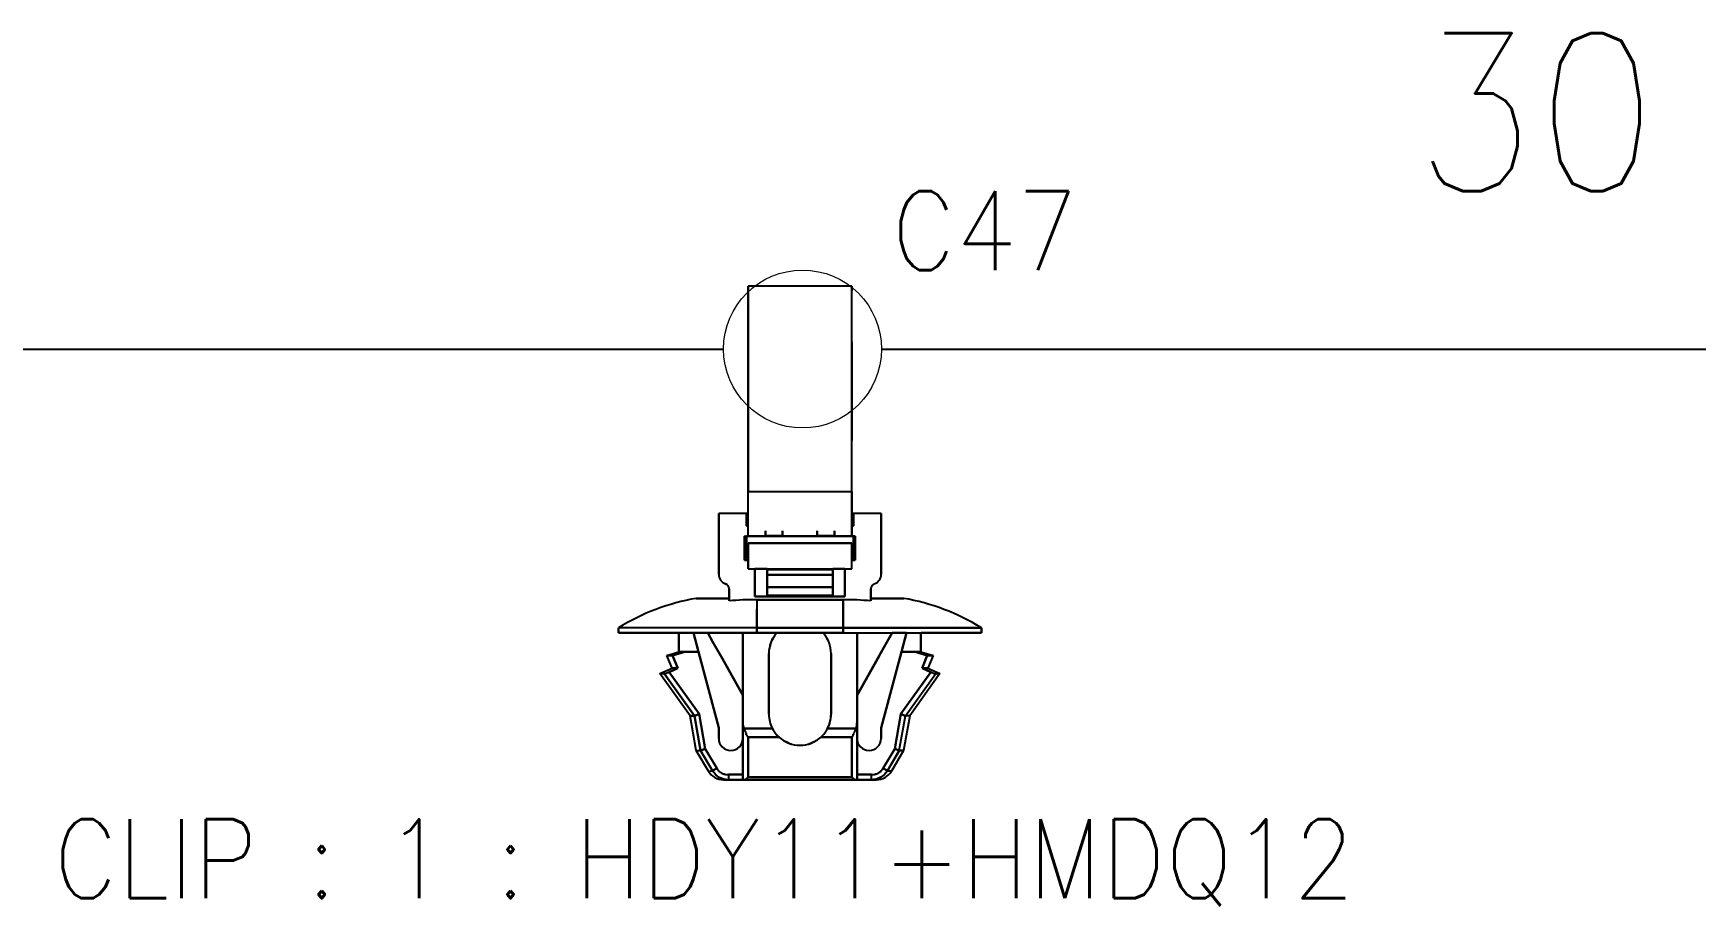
# Model space of a CAD drawing. Header units: inches. Extents: x 47316 to 59086, y 3141 to 11743.
# Drawn here: x 51653.6 to 51706.2, y 5807.9 to 5835.5 of the extents above; entities that cross this region are included whole.
import ezdxf

# ---------------------------------------------------------------- set-up
doc = ezdxf.new("R2010")
doc.units = ezdxf.units.IN
doc.header["$MEASUREMENT"] = 0
doc.styles.get("Standard").update_dxf_attribs({"font": ''})
doc.styles.get('Standard').set_extended_font_data('SimSun')
doc.linetypes.add('_VH_OTCON', pattern='A,0.0001,[7,VeSys.shx,S=0.1,R=0,X=0,Y=0],-0.4,[7,VeSys.shx,S=0.1,R=0,X=0,Y=0],-0.4,["X",Standard,S=1,R=0,X=-0.5,Y=-0.5],-0.0001,[7,VeSys.shx,S=0.1,R=0,X=0,Y=0],-0.4', length=1.2002)

msp = doc.modelspace()

# ---------------------------------------------------------------- linework, layer by layer
at = {"color": 7, "ltscale": 0.378897}
msp.add_line((51676.205, 5827.523), (51676.205, 5821.023), dxfattribs=at)
at = {"color": 7, "ltscale": 0.15}
for p, q in [((51679.489, 5827.523), (51676.205, 5827.523)), ((51676.205, 5821.023), (51679.489, 5821.023)), ((51676.205, 5821.023), (51679.489, 5821.023)), ((51679.489, 5819.387), (51676.205, 5819.387)), ((51676.205, 5819.387), (51679.489, 5819.387)), ((51676.205, 5818.566), (51679.489, 5818.566)), ((51676.205, 5818.566), (51679.489, 5818.566)), ((51679.489, 5811.971), (51676.205, 5811.971)), ((51676.205, 5811.971), (51679.489, 5811.971))]:
    msp.add_line(p, q, dxfattribs=at)
at = {"color": 7, "ltscale": 0.215019}
msp.add_line((51676.205, 5823.056), (51676.205, 5827.523), dxfattribs=at)
at = {"color": 7, "ltscale": 0.315749}
msp.add_line((51676.205, 5827.523), (51676.205, 5821.585), dxfattribs=at)
at = {"color": 7, "ltscale": 0.378905}
msp.add_line((51676.205, 5821.023), (51676.205, 5827.523), dxfattribs=at)
at = {"color": 7, "ltscale": 0.315758}
msp.add_line((51676.205, 5827.523), (51676.205, 5821.585), dxfattribs=at)
at = {"color": 7, "ltscale": 0.179182}
msp.add_line((51676.205, 5823.279), (51676.205, 5827.202), dxfattribs=at)
at = {"color": 7, "ltscale": 0.378893}
msp.add_line((51679.489, 5821.023), (51679.489, 5827.523), dxfattribs=at)
at = {"color": 7, "ltscale": 0.0272}
msp.add_line((51679.489, 5827.376), (51679.489, 5827.523), dxfattribs=at)
at = {"color": 7, "ltscale": 0.37888}
msp.add_line((51679.489, 5821.023), (51679.489, 5827.523), dxfattribs=at)
at = {"color": 7, "ltscale": 0.027199}
msp.add_line((51679.489, 5827.523), (51679.489, 5827.376), dxfattribs=at)
at = {"color": 7, "ltscale": 0.142589}
msp.add_line((51679.489, 5825.757), (51679.489, 5822.635), dxfattribs=at)
at = {"color": 7, "ltscale": 0.142593}
msp.add_line((51679.489, 5822.634), (51679.489, 5825.756), dxfattribs=at)
at = {"color": 0, "linetype": '_VH_OTCON', "ltscale": 5}
for p, q in [((51587.929, 5825.529), (51675.429, 5825.529)), ((51680.429, 5825.529), (51721.429, 5825.529))]:
    msp.add_line(p, q, dxfattribs=at)
at = {"color": 7, "ltscale": 0.026669}
for p, q in [((51676.205, 5823.279), (51676.205, 5822.695)), ((51676.205, 5822.695), (51676.205, 5823.279)), ((51676.205, 5823.056), (51676.205, 5822.473))]:
    msp.add_line(p, q, dxfattribs=at)
at = {"color": 7, "ltscale": 0.108633}
msp.add_line((51676.205, 5820.317), (51676.205, 5822.695), dxfattribs=at)
at = {"color": 7, "ltscale": 0.076392}
msp.add_line((51676.205, 5821.023), (51676.205, 5822.695), dxfattribs=at)
at = {"color": 7, "ltscale": 0.098454}
msp.add_line((51676.205, 5820.317), (51676.205, 5822.473), dxfattribs=at)
at = {"color": 7, "ltscale": 0.057913}
msp.add_line((51676.205, 5820.317), (51676.205, 5821.585), dxfattribs=at)
at = {"color": 7, "ltscale": 0.0644}
for p, q in [((51676.205, 5819.614), (51676.205, 5821.023)), ((51676.205, 5819.614), (51676.205, 5821.023)), ((51679.489, 5821.023), (51679.489, 5819.614)), ((51679.489, 5819.614), (51679.489, 5821.023))]:
    msp.add_line(p, q, dxfattribs=at)
at = {"color": 7, "ltscale": 0.025}
for p, q in [((51675.275, 5819.77), (51675.275, 5820.317)), ((51677.3, 5819.614), (51676.752, 5819.614)), ((51677.3, 5819.614), (51676.752, 5819.614)), ((51677.3, 5819.606), (51676.752, 5819.606)), ((51678.941, 5819.614), (51678.394, 5819.614)), ((51678.941, 5819.614), (51678.394, 5819.614))]:
    msp.add_line(p, q, dxfattribs=at)
at = {"color": 7, "ltscale": 0.039999}
for p, q in [((51676.15, 5820.317), (51675.275, 5820.317)), ((51676.15, 5820.317), (51675.275, 5820.317)), ((51680.419, 5820.317), (51679.543, 5820.317)), ((51680.419, 5820.317), (51679.543, 5820.317))]:
    msp.add_line(p, q, dxfattribs=at)
at = {"color": 7, "ltscale": 0.022501}
for p, q in [((51675.275, 5820.317), (51675.275, 5819.825)), ((51675.275, 5820.317), (51675.275, 5819.825)), ((51680.419, 5820.317), (51680.419, 5819.825)), ((51680.419, 5819.825), (51680.419, 5820.317))]:
    msp.add_line(p, q, dxfattribs=at)
at = {"color": 7, "ltscale": 0.064999}
for p, q in [((51675.275, 5819.825), (51675.275, 5818.402)), ((51675.275, 5819.825), (51675.275, 5818.402)), ((51680.419, 5819.825), (51680.419, 5818.402)), ((51680.419, 5818.402), (51680.419, 5819.825))]:
    msp.add_line(p, q, dxfattribs=at)
at = {"color": 7, "ltscale": 0.0175}
for p, q in [((51676.15, 5820.317), (51676.15, 5819.934)), ((51676.15, 5820.317), (51676.15, 5819.934)), ((51676.15, 5819.934), (51676.15, 5820.317)), ((51679.543, 5820.317), (51679.543, 5819.934)), ((51679.543, 5819.934), (51679.543, 5820.317))]:
    msp.add_line(p, q, dxfattribs=at)
at = {"color": 7, "ltscale": 0.002499}
for p, q in [((51676.205, 5820.317), (51676.15, 5820.317)), ((51676.15, 5819.934), (51676.205, 5819.934)), ((51676.205, 5819.934), (51676.15, 5819.934)), ((51679.543, 5820.317), (51679.489, 5820.317)), ((51679.489, 5819.934), (51679.543, 5819.934)), ((51679.543, 5819.934), (51679.489, 5819.934)), ((51676.096, 5819.606), (51676.15, 5819.606)), ((51676.096, 5819.606), (51676.15, 5819.606)), ((51679.598, 5819.606), (51679.543, 5819.606)), ((51679.543, 5819.606), (51679.598, 5819.606)), ((51679.543, 5819.606), (51679.598, 5819.606)), ((51676.15, 5818.894), (51676.205, 5818.894)), ((51676.205, 5818.894), (51676.15, 5818.894)), ((51676.15, 5818.894), (51676.205, 5818.894)), ((51679.489, 5818.894), (51679.543, 5818.894)), ((51679.543, 5818.894), (51679.489, 5818.894)), ((51679.489, 5818.894), (51679.543, 5818.894))]:
    msp.add_line(p, q, dxfattribs=at)
at = {"color": 7, "ltscale": 2.6e-05}
for p, q in [((51676.15, 5820.317), (51676.15, 5820.317)), ((51679.543, 5820.317), (51679.543, 5820.317))]:
    msp.add_line(p, q, dxfattribs=at)
at = {"color": 7, "ltscale": 0.0625}
msp.add_line((51675.275, 5818.402), (51675.275, 5819.77), dxfattribs=at)
at = {"color": 7, "ltscale": 0.000629}
msp.add_line((51676.109, 5819.606), (51676.096, 5819.606), dxfattribs=at)
at = {"color": 7, "ltscale": 0.035001}
for p, q in [((51676.096, 5819.606), (51676.096, 5818.84)), ((51676.096, 5818.84), (51676.096, 5819.606)), ((51679.598, 5818.84), (51679.598, 5819.606)), ((51679.598, 5818.84), (51679.598, 5819.606)), ((51679.598, 5819.606), (51679.598, 5818.84)), ((51676.479, 5816.541), (51676.479, 5817.307)), ((51676.479, 5816.541), (51676.479, 5817.307))]:
    msp.add_line(p, q, dxfattribs=at)
at = {"color": 7, "ltscale": 0.154999}
for p, q in [((51676.15, 5819.606), (51679.543, 5819.606)), ((51679.543, 5819.606), (51676.15, 5819.606))]:
    msp.add_line(p, q, dxfattribs=at)
at = {"color": 7, "ltscale": 0.032501}
for p, q in [((51676.15, 5819.606), (51676.15, 5818.894)), ((51676.15, 5819.606), (51676.15, 5818.894)), ((51679.543, 5819.606), (51679.543, 5818.894)), ((51679.543, 5818.894), (51679.543, 5819.606))]:
    msp.add_line(p, q, dxfattribs=at)
at = {"color": 7, "ltscale": 0.021939}
msp.add_line((51676.15, 5819.606), (51676.15, 5819.125), dxfattribs=at)
at = {"color": 7, "ltscale": 0.0375}
for p, q in [((51676.205, 5819.387), (51676.205, 5818.566)), ((51676.205, 5818.566), (51676.205, 5819.387)), ((51679.489, 5818.566), (51679.489, 5819.387)), ((51679.489, 5818.566), (51679.489, 5819.387))]:
    msp.add_line(p, q, dxfattribs=at)
at = {"color": 7, "ltscale": 0.0075}
for p, q in [((51676.752, 5819.606), (51676.752, 5819.77)), ((51676.752, 5819.77), (51676.752, 5819.606)), ((51677.3, 5819.77), (51677.3, 5819.606)), ((51677.3, 5819.606), (51677.3, 5819.77)), ((51678.394, 5819.606), (51678.394, 5819.77)), ((51678.394, 5819.77), (51678.394, 5819.606)), ((51678.941, 5819.77), (51678.941, 5819.606)), ((51678.941, 5819.606), (51678.941, 5819.77)), ((51672.1, 5816.705), (51672.1, 5816.541)), ((51672.1, 5816.541), (51672.1, 5816.705)), ((51676.479, 5816.705), (51676.479, 5816.541)), ((51676.479, 5816.541), (51676.479, 5816.705)), ((51679.215, 5816.541), (51679.215, 5816.705)), ((51679.215, 5816.705), (51679.215, 5816.541)), ((51683.593, 5816.705), (51683.593, 5816.541)), ((51683.593, 5816.541), (51683.593, 5816.705)), ((51675.582, 5812.053), (51675.582, 5811.889)), ((51675.582, 5812.053), (51675.582, 5811.889)), ((51676.041, 5811.889), (51676.041, 5812.053)), ((51680.111, 5811.889), (51680.111, 5812.053)), ((51680.111, 5811.889), (51680.111, 5812.053))]:
    msp.add_line(p, q, dxfattribs=at)
at = {"color": 7, "ltscale": 0.000322}
msp.add_line((51677.3, 5819.606), (51677.3, 5819.613), dxfattribs=at)
at = {"color": 7, "ltscale": 0.023056}
msp.add_line((51678.899, 5819.606), (51678.394, 5819.606), dxfattribs=at)
at = {"color": 7, "ltscale": 0.000368}
msp.add_line((51678.941, 5819.614), (51678.941, 5819.606), dxfattribs=at)
at = {"color": 7, "ltscale": 0.004999}
for p, q in [((51676.096, 5818.84), (51676.205, 5818.84)), ((51676.205, 5818.84), (51676.096, 5818.84)), ((51679.489, 5818.84), (51679.598, 5818.84)), ((51679.598, 5818.84), (51679.489, 5818.84))]:
    msp.add_line(p, q, dxfattribs=at)
at = {"color": 7, "ltscale": 0.010562}
msp.add_line((51676.15, 5818.894), (51676.15, 5819.125), dxfattribs=at)
at = {"color": 7, "ltscale": 0.002502}
msp.add_line((51676.205, 5818.84), (51676.205, 5818.894), dxfattribs=at)
at = {"color": 7, "ltscale": 0.040002}
for p, q in [((51676.424, 5818.566), (51676.424, 5817.69)), ((51676.424, 5817.69), (51676.424, 5818.566)), ((51679.27, 5817.69), (51679.27, 5818.566)), ((51679.27, 5817.69), (51679.27, 5818.566)), ((51679.27, 5818.566), (51679.27, 5817.69))]:
    msp.add_line(p, q, dxfattribs=at)
at = {"color": 7, "ltscale": 0.017502}
for p, q in [((51676.807, 5818.566), (51676.424, 5818.566)), ((51679.27, 5818.566), (51678.887, 5818.566))]:
    msp.add_line(p, q, dxfattribs=at)
at = {"color": 7, "ltscale": 0.00087}
for p, q in [((51676.807, 5818.547), (51676.807, 5818.566)), ((51676.807, 5818.566), (51676.807, 5818.547)), ((51678.887, 5818.547), (51678.887, 5818.566)), ((51678.887, 5818.566), (51678.887, 5818.547))]:
    msp.add_line(p, q, dxfattribs=at)
at = {"color": 7, "ltscale": 0.023952}
msp.add_line((51676.807, 5818.042), (51676.807, 5818.566), dxfattribs=at)
at = {"color": 7, "ltscale": 0.007443}
for p, q in [((51676.807, 5818.384), (51676.807, 5818.547)), ((51676.807, 5818.547), (51676.807, 5818.384)), ((51678.887, 5818.384), (51678.887, 5818.547)), ((51678.887, 5818.547), (51678.887, 5818.384))]:
    msp.add_line(p, q, dxfattribs=at)
at = {"color": 7, "ltscale": 0.095001}
for p, q in [((51676.807, 5818.547), (51678.887, 5818.547)), ((51678.887, 5818.547), (51676.807, 5818.547)), ((51676.807, 5818.384), (51678.887, 5818.384)), ((51678.887, 5818.384), (51676.807, 5818.384)), ((51678.887, 5817.993), (51676.807, 5817.993)), ((51676.807, 5817.993), (51678.887, 5817.993)), ((51678.887, 5817.722), (51676.807, 5817.722))]:
    msp.add_line(p, q, dxfattribs=at)
at = {"color": 7, "ltscale": 0.017839}
for p, q in [((51676.807, 5817.993), (51676.807, 5818.384)), ((51676.807, 5818.384), (51676.807, 5817.993)), ((51678.887, 5817.993), (51678.887, 5818.384)), ((51678.887, 5818.384), (51678.887, 5817.993))]:
    msp.add_line(p, q, dxfattribs=at)
at = {"color": 7, "ltscale": 0.013786}
msp.add_line((51675.603, 5817.635), (51675.603, 5817.937), dxfattribs=at)
at = {"color": 7, "ltscale": 0.017471}
for p, q in [((51675.603, 5817.555), (51675.603, 5817.937)), ((51680.091, 5817.555), (51680.091, 5817.937))]:
    msp.add_line(p, q, dxfattribs=at)
at = {"color": 7, "ltscale": 0.017476}
for p, q in [((51675.603, 5817.937), (51675.603, 5817.555)), ((51680.091, 5817.937), (51680.091, 5817.555))]:
    msp.add_line(p, q, dxfattribs=at)
at = {"color": 7, "ltscale": 0.129999}
for p, q in [((51676.424, 5817.69), (51679.27, 5817.69)), ((51679.27, 5817.69), (51676.424, 5817.69))]:
    msp.add_line(p, q, dxfattribs=at)
at = {"color": 7, "ltscale": 0.014789}
msp.add_line((51676.807, 5818.014), (51676.807, 5817.69), dxfattribs=at)
at = {"color": 7, "ltscale": 0.013841}
for p, q in [((51676.807, 5817.69), (51676.807, 5817.993)), ((51678.887, 5817.993), (51678.887, 5817.69))]:
    msp.add_line(p, q, dxfattribs=at)
at = {"color": 7, "ltscale": 0.012407}
for p, q in [((51676.807, 5817.722), (51676.807, 5817.993)), ((51678.887, 5817.722), (51678.887, 5817.993))]:
    msp.add_line(p, q, dxfattribs=at)
at = {"color": 7, "ltscale": 0.001447}
msp.add_line((51678.887, 5817.722), (51678.887, 5817.69), dxfattribs=at)
at = {"color": 7, "ltscale": 0.047501}
for p, q in [((51674.563, 5817.635), (51675.603, 5817.635)), ((51675.603, 5817.635), (51674.563, 5817.635)), ((51680.091, 5817.635), (51681.131, 5817.635)), ((51681.131, 5817.635), (51680.091, 5817.635))]:
    msp.add_line(p, q, dxfattribs=at)
at = {"color": 7, "ltscale": 0.00369}
for p, q in [((51675.603, 5817.555), (51675.603, 5817.635)), ((51680.091, 5817.635), (51680.091, 5817.555))]:
    msp.add_line(p, q, dxfattribs=at)
at = {"color": 7, "ltscale": 0.040567}
for p, q in [((51676.479, 5817.593), (51676.479, 5816.705)), ((51679.215, 5817.593), (51679.215, 5816.705))]:
    msp.add_line(p, q, dxfattribs=at)
at = {"color": 7, "ltscale": 0.125}
for p, q in [((51679.215, 5817.593), (51676.479, 5817.593)), ((51676.479, 5817.593), (51679.215, 5817.593)), ((51679.215, 5816.705), (51676.479, 5816.705)), ((51676.479, 5816.705), (51679.215, 5816.705)), ((51679.215, 5816.541), (51676.479, 5816.541)), ((51676.479, 5816.541), (51679.215, 5816.541))]:
    msp.add_line(p, q, dxfattribs=at)
at = {"color": 7, "ltscale": 0.040569}
for p, q in [((51676.479, 5817.593), (51676.479, 5816.705)), ((51679.215, 5816.705), (51679.215, 5817.593))]:
    msp.add_line(p, q, dxfattribs=at)
at = {"color": 7, "ltscale": 0.02751}
msp.add_line((51679.215, 5816.705), (51679.215, 5817.307), dxfattribs=at)
msp.add_line((51679.215, 5816.705), (51679.215, 5817.307), dxfattribs=at)
at = {"color": 7, "ltscale": 0.2}
for p, q in [((51676.479, 5816.705), (51672.1, 5816.705)), ((51676.479, 5816.705), (51672.1, 5816.705)), ((51683.593, 5816.705), (51679.215, 5816.705)), ((51679.215, 5816.705), (51683.593, 5816.705)), ((51676.479, 5816.541), (51672.1, 5816.541)), ((51672.1, 5816.541), (51676.479, 5816.541)), ((51679.215, 5816.541), (51683.593, 5816.541)), ((51679.215, 5816.541), (51683.593, 5816.541))]:
    msp.add_line(p, q, dxfattribs=at)
at = {"color": 7, "ltscale": 0.087396}
for p, q in [((51672.1, 5816.541), (51674.014, 5816.541)), ((51683.593, 5816.541), (51681.68, 5816.541)), ((51683.593, 5816.541), (51681.68, 5816.541))]:
    msp.add_line(p, q, dxfattribs=at)
at = {"color": 7, "ltscale": 0.0875}
for p, q in [((51674.016, 5816.541), (51672.1, 5816.541)), ((51676.862, 5813.969), (51676.862, 5815.884)), ((51676.862, 5815.884), (51676.862, 5813.969)), ((51678.832, 5815.884), (51678.832, 5813.969)), ((51678.832, 5813.969), (51678.832, 5815.884)), ((51678.832, 5813.969), (51678.832, 5815.884))]:
    msp.add_line(p, q, dxfattribs=at)
at = {"color": 7, "ltscale": 0.027499}
for p, q in [((51674.016, 5815.939), (51674.016, 5816.541)), ((51674.016, 5816.541), (51674.016, 5815.939)), ((51681.678, 5815.939), (51681.678, 5816.541)), ((51681.678, 5816.541), (51681.678, 5815.939))]:
    msp.add_line(p, q, dxfattribs=at)
at = {"color": 7, "ltscale": 0.028456}
for p, q in [((51674.634, 5815.939), (51674.473, 5816.541)), ((51674.473, 5816.541), (51674.634, 5815.939)), ((51681.06, 5815.939), (51681.22, 5816.541)), ((51681.22, 5816.541), (51681.06, 5815.939))]:
    msp.add_line(p, q, dxfattribs=at)
at = {"color": 7, "ltscale": 0.020602}
for p, q in [((51674.473, 5816.541), (51674.924, 5816.541)), ((51681.22, 5816.541), (51680.769, 5816.541)), ((51681.22, 5816.541), (51680.769, 5816.541))]:
    msp.add_line(p, q, dxfattribs=at)
at = {"color": 7, "ltscale": 0.020749}
msp.add_line((51674.928, 5816.541), (51674.473, 5816.541), dxfattribs=at)
at = {"color": 7, "ltscale": 0.015289}
msp.add_line((51675.092, 5816.251), (51674.927, 5816.542), dxfattribs=at)
at = {"color": 7, "ltscale": 0.015242}
for p, q in [((51674.928, 5816.541), (51675.092, 5816.251)), ((51680.602, 5816.251), (51680.766, 5816.541))]:
    msp.add_line(p, q, dxfattribs=at)
at = {"color": 7, "ltscale": 0.02697}
msp.add_line((51675.382, 5815.736), (51675.092, 5816.251), dxfattribs=at)
at = {"color": 7, "ltscale": 0.026985}
for p, q in [((51675.092, 5816.251), (51675.382, 5815.736)), ((51680.311, 5815.736), (51680.602, 5816.251))]:
    msp.add_line(p, q, dxfattribs=at)
at = {"color": 7, "ltscale": 0.089999}
for p, q in [((51676.041, 5816.541), (51676.041, 5814.571)), ((51676.041, 5814.571), (51676.041, 5816.541)), ((51679.653, 5814.571), (51679.653, 5816.541)), ((51679.653, 5816.541), (51679.653, 5814.571))]:
    msp.add_line(p, q, dxfattribs=at)
at = {"color": 7, "ltscale": 0.02701}
msp.add_line((51680.602, 5816.251), (51680.311, 5815.736), dxfattribs=at)
at = {"color": 7, "ltscale": 0.015215}
msp.add_line((51680.766, 5816.541), (51680.602, 5816.251), dxfattribs=at)
at = {"color": 7, "ltscale": 0.018183}
msp.add_line((51673.633, 5815.829), (51674.016, 5815.939), dxfattribs=at)
at = {"color": 7, "ltscale": 0.008429}
for p, q in [((51673.817, 5815.829), (51673.633, 5815.829)), ((51681.712, 5815.419), (51681.896, 5815.419))]:
    msp.add_line(p, q, dxfattribs=at)
at = {"color": 7, "ltscale": 0.020195}
for p, q in [((51673.797, 5815.419), (51673.633, 5815.829)), ((51673.817, 5815.829), (51673.982, 5815.419)), ((51673.982, 5815.419), (51673.817, 5815.829)), ((51681.876, 5815.829), (51681.712, 5815.419)), ((51681.712, 5815.419), (51681.876, 5815.829)), ((51682.061, 5815.829), (51681.896, 5815.419))]:
    msp.add_line(p, q, dxfattribs=at)
at = {"color": 7, "ltscale": 0.008438}
msp.add_line((51673.633, 5815.829), (51673.818, 5815.829), dxfattribs=at)
at = {"color": 7, "ltscale": 0.002185}
msp.add_line((51673.724, 5815.829), (51673.676, 5815.829), dxfattribs=at)
at = {"color": 7, "ltscale": 0.018199}
for p, q in [((51674.201, 5815.939), (51673.817, 5815.829)), ((51673.817, 5815.829), (51674.201, 5815.939)), ((51681.493, 5815.939), (51681.876, 5815.829)), ((51681.876, 5815.829), (51681.493, 5815.939))]:
    msp.add_line(p, q, dxfattribs=at)
at = {"color": 7, "ltscale": 0.000342}
for p, q in [((51674.023, 5815.939), (51674.016, 5815.939)), ((51681.678, 5815.939), (51681.67, 5815.939))]:
    msp.add_line(p, q, dxfattribs=at)
at = {"color": 7, "ltscale": 0.006641}
msp.add_line((51674.016, 5815.939), (51674.161, 5815.939), dxfattribs=at)
at = {"color": 7, "ltscale": 0.002142}
msp.add_line((51674.063, 5815.939), (51674.016, 5815.939), dxfattribs=at)
at = {"color": 7, "ltscale": 0.00033}
for p, q in [((51674.016, 5815.939), (51674.023, 5815.939)), ((51681.671, 5815.939), (51681.678, 5815.939)), ((51681.896, 5815.419), (51681.889, 5815.419))]:
    msp.add_line(p, q, dxfattribs=at)
at = {"color": 7, "ltscale": 0.002136}
msp.add_line((51674.016, 5815.939), (51674.063, 5815.939), dxfattribs=at)
at = {"color": 7, "ltscale": 0.001825}
msp.add_line((51674.023, 5815.939), (51674.063, 5815.939), dxfattribs=at)
at = {"color": 7, "ltscale": 0.003674}
for p, q in [((51674.104, 5815.939), (51674.023, 5815.939)), ((51681.67, 5815.939), (51681.59, 5815.939))]:
    msp.add_line(p, q, dxfattribs=at)
at = {"color": 7, "ltscale": 0.006299}
msp.add_line((51674.201, 5815.939), (51674.063, 5815.939), dxfattribs=at)
at = {"color": 7, "ltscale": 0.006305}
msp.add_line((51674.063, 5815.939), (51674.201, 5815.939), dxfattribs=at)
at = {"color": 7, "ltscale": 0.00329}
msp.add_line((51674.176, 5815.939), (51674.104, 5815.939), dxfattribs=at)
at = {"color": 7, "ltscale": 0.019785}
for p, q in [((51674.634, 5815.939), (51674.201, 5815.939)), ((51674.201, 5815.939), (51674.634, 5815.939)), ((51681.06, 5815.939), (51681.493, 5815.939)), ((51681.493, 5815.939), (51681.06, 5815.939))]:
    msp.add_line(p, q, dxfattribs=at)
at = {"color": 7, "ltscale": 0.11383}
for p, q in [((51675.275, 5813.531), (51674.634, 5815.939)), ((51674.634, 5815.939), (51675.275, 5813.531)), ((51680.419, 5813.531), (51681.06, 5815.939)), ((51681.06, 5815.939), (51680.419, 5813.531))]:
    msp.add_line(p, q, dxfattribs=at)
at = {"color": 7, "ltscale": 0.065039}
msp.add_line((51676.041, 5814.571), (51675.341, 5815.81), dxfattribs=at)
at = {"color": 7, "ltscale": 0.06116}
msp.add_line((51676.041, 5814.571), (51675.382, 5815.736), dxfattribs=at)
at = {"color": 7, "ltscale": 0.061156}
for p, q in [((51675.382, 5815.736), (51676.041, 5814.571)), ((51679.653, 5814.571), (51680.311, 5815.736))]:
    msp.add_line(p, q, dxfattribs=at)
at = {"color": 7, "ltscale": 0.040697}
msp.add_line((51676.041, 5814.774), (51676.041, 5815.665), dxfattribs=at)
at = {"color": 7, "ltscale": 0.040701}
msp.add_line((51676.041, 5815.665), (51676.041, 5814.774), dxfattribs=at)
at = {"color": 7, "ltscale": 0.064963}
msp.add_line((51680.352, 5815.809), (51679.653, 5814.571), dxfattribs=at)
at = {"color": 7, "ltscale": 0.061161}
msp.add_line((51680.311, 5815.736), (51679.653, 5814.571), dxfattribs=at)
at = {"color": 7, "ltscale": 0.008441}
for p, q in [((51681.678, 5815.939), (51681.493, 5815.939)), ((51681.493, 5815.939), (51681.678, 5815.939)), ((51681.897, 5815.419), (51681.712, 5815.419))]:
    msp.add_line(p, q, dxfattribs=at)
at = {"color": 7, "ltscale": 0.008432}
msp.add_line((51681.493, 5815.939), (51681.678, 5815.939), dxfattribs=at)
at = {"color": 7, "ltscale": 0.00434}
msp.add_line((51681.59, 5815.939), (51681.495, 5815.939), dxfattribs=at)
at = {"color": 7, "ltscale": 0.002209}
msp.add_line((51681.622, 5815.939), (51681.671, 5815.939), dxfattribs=at)
at = {"color": 7, "ltscale": 0.000286}
for p, q in [((51681.676, 5815.937), (51681.67, 5815.939)), ((51681.67, 5815.939), (51681.676, 5815.937))]:
    msp.add_line(p, q, dxfattribs=at)
at = {"color": 7, "ltscale": 0.018174}
msp.add_line((51681.678, 5815.939), (51682.06, 5815.829), dxfattribs=at)
at = {"color": 7, "ltscale": 0.004681}
for p, q in [((51681.979, 5815.829), (51681.876, 5815.829)), ((51681.876, 5815.829), (51681.979, 5815.829))]:
    msp.add_line(p, q, dxfattribs=at)
at = {"color": 7, "ltscale": 0.002823}
msp.add_line((51682.04, 5815.829), (51681.979, 5815.829), dxfattribs=at)
at = {"color": 7, "ltscale": 0.00282}
for p, q in [((51681.979, 5815.829), (51682.04, 5815.829)), ((51673.817, 5815.419), (51673.879, 5815.419))]:
    msp.add_line(p, q, dxfattribs=at)
at = {"color": 7, "ltscale": 0.000925}
msp.add_line((51682.061, 5815.829), (51682.04, 5815.829), dxfattribs=at)
at = {"color": 7, "ltscale": 0.000912}
for p, q in [((51682.04, 5815.829), (51682.06, 5815.829)), ((51673.797, 5815.419), (51673.817, 5815.419))]:
    msp.add_line(p, q, dxfattribs=at)
at = {"color": 7, "ltscale": 0.019}
msp.add_line((51673.414, 5815.255), (51673.797, 5815.419), dxfattribs=at)
at = {"color": 7, "ltscale": 4.3e-05}
msp.add_line((51673.414, 5815.255), (51673.415, 5815.255), dxfattribs=at)
at = {"color": 7, "ltscale": 0.075271}
for p, q in [((51674.372, 5813.914), (51673.414, 5815.255)), ((51673.549, 5815.255), (51674.507, 5813.914)), ((51674.507, 5813.914), (51673.549, 5815.255)), ((51681.187, 5813.914), (51682.145, 5815.255)), ((51682.28, 5815.255), (51681.322, 5813.914))]:
    msp.add_line(p, q, dxfattribs=at)
at = {"color": 7, "ltscale": 4.9e-05}
msp.add_line((51673.414, 5815.255), (51673.415, 5815.255), dxfattribs=at)
at = {"color": 7, "ltscale": 0.000903}
msp.add_line((51673.415, 5815.255), (51673.435, 5815.255), dxfattribs=at)
at = {"color": 7, "ltscale": 0.000916}
msp.add_line((51673.415, 5815.255), (51673.435, 5815.255), dxfattribs=at)
at = {"color": 7, "ltscale": 0.005222}
msp.add_line((51673.435, 5815.255), (51673.549, 5815.255), dxfattribs=at)
at = {"color": 7, "ltscale": 0.005249}
msp.add_line((51673.435, 5815.255), (51673.55, 5815.255), dxfattribs=at)
at = {"color": 7, "ltscale": 0.013619}
for p, q in [((51673.982, 5815.419), (51673.708, 5815.302)), ((51673.708, 5815.302), (51673.982, 5815.419)), ((51681.712, 5815.419), (51681.986, 5815.302)), ((51681.986, 5815.302), (51681.712, 5815.419))]:
    msp.add_line(p, q, dxfattribs=at)
at = {"color": 7, "ltscale": 0.074459}
for p, q in [((51673.708, 5815.302), (51674.655, 5813.975)), ((51674.655, 5813.975), (51673.708, 5815.302)), ((51681.986, 5815.302), (51681.038, 5813.975)), ((51681.038, 5813.975), (51681.986, 5815.302))]:
    msp.add_line(p, q, dxfattribs=at)
at = {"color": 7, "ltscale": 0.0009}
msp.add_line((51673.816, 5815.419), (51673.797, 5815.419), dxfattribs=at)
at = {"color": 7, "ltscale": 0.002856}
msp.add_line((51673.804, 5815.419), (51673.867, 5815.419), dxfattribs=at)
at = {"color": 7, "ltscale": 0.002869}
msp.add_line((51673.867, 5815.419), (51673.804, 5815.419), dxfattribs=at)
at = {"color": 7, "ltscale": 0.002832}
msp.add_line((51673.878, 5815.419), (51673.816, 5815.419), dxfattribs=at)
at = {"color": 7, "ltscale": 0.004715}
msp.add_line((51673.982, 5815.419), (51673.878, 5815.419), dxfattribs=at)
at = {"color": 7, "ltscale": 0.004687}
msp.add_line((51673.879, 5815.419), (51673.982, 5815.419), dxfattribs=at)
at = {"color": 7, "ltscale": 0.075264}
msp.add_line((51681.187, 5813.914), (51682.144, 5815.255), dxfattribs=at)
at = {"color": 7, "ltscale": 0.004291}
msp.add_line((51681.806, 5815.419), (51681.712, 5815.419), dxfattribs=at)
at = {"color": 7, "ltscale": 0.003809}
msp.add_line((51681.889, 5815.419), (51681.806, 5815.419), dxfattribs=at)
at = {"color": 7, "ltscale": 0.001593}
msp.add_line((51681.855, 5815.419), (51681.89, 5815.419), dxfattribs=at)
at = {"color": 7, "ltscale": 0.000327}
msp.add_line((51681.89, 5815.419), (51681.897, 5815.419), dxfattribs=at)
at = {"color": 7, "ltscale": 0.019025}
msp.add_line((51681.897, 5815.419), (51682.28, 5815.255), dxfattribs=at)
at = {"color": 7, "ltscale": 0.006177}
msp.add_line((51682.144, 5815.255), (51682.28, 5815.255), dxfattribs=at)
at = {"color": 7, "ltscale": 0.006165}
for p, q in [((51682.28, 5815.255), (51682.145, 5815.255)), ((51681.322, 5813.914), (51681.187, 5813.914)), ((51681.322, 5813.914), (51681.187, 5813.914))]:
    msp.add_line(p, q, dxfattribs=at)
at = {"color": 7, "ltscale": 0.039936}
for p, q in [((51676.041, 5814.571), (51676.041, 5813.696)), ((51676.041, 5813.696), (51676.041, 5814.571)), ((51679.653, 5813.696), (51679.653, 5814.571)), ((51679.653, 5814.571), (51679.653, 5813.696))]:
    msp.add_line(p, q, dxfattribs=at)
at = {"color": 7, "ltscale": 0.048712}
msp.add_line((51676.041, 5813.504), (51676.041, 5814.571), dxfattribs=at)
at = {"color": 7, "ltscale": 0.006168}
for p, q in [((51674.507, 5813.914), (51674.372, 5813.914)), ((51674.372, 5813.914), (51674.507, 5813.914))]:
    msp.add_line(p, q, dxfattribs=at)
at = {"color": 7, "ltscale": 0.05076}
for p, q in [((51674.563, 5812.819), (51674.372, 5813.914)), ((51681.322, 5813.914), (51681.13, 5812.819))]:
    msp.add_line(p, q, dxfattribs=at)
at = {"color": 7, "ltscale": 0.002621}
for p, q in [((51674.511, 5813.915), (51674.564, 5813.937)), ((51674.564, 5813.937), (51674.511, 5813.915)), ((51681.13, 5813.937), (51681.183, 5813.915)), ((51681.183, 5813.915), (51681.13, 5813.937))]:
    msp.add_line(p, q, dxfattribs=at)
at = {"color": 7, "ltscale": 0.050773}
for p, q in [((51674.511, 5813.915), (51674.702, 5812.82)), ((51674.702, 5812.82), (51674.511, 5813.915)), ((51680.991, 5812.82), (51681.183, 5813.915))]:
    msp.add_line(p, q, dxfattribs=at)
at = {"color": 7, "ltscale": 0.000205}
for p, q in [((51674.564, 5813.937), (51674.568, 5813.939)), ((51674.568, 5813.939), (51674.564, 5813.937)), ((51681.126, 5813.939), (51681.13, 5813.937)), ((51681.13, 5813.937), (51681.126, 5813.939))]:
    msp.add_line(p, q, dxfattribs=at)
at = {"color": 7, "ltscale": 0.004321}
for p, q in [((51674.568, 5813.939), (51674.655, 5813.975)), ((51674.655, 5813.975), (51674.568, 5813.939)), ((51681.038, 5813.975), (51681.126, 5813.939)), ((51681.126, 5813.939), (51681.038, 5813.975))]:
    msp.add_line(p, q, dxfattribs=at)
at = {"color": 7, "ltscale": 0.051095}
for p, q in [((51674.655, 5813.975), (51674.848, 5812.873)), ((51674.848, 5812.873), (51674.655, 5813.975)), ((51681.038, 5813.975), (51680.846, 5812.873)), ((51680.846, 5812.873), (51681.038, 5813.975))]:
    msp.add_line(p, q, dxfattribs=at)
at = {"color": 7, "ltscale": 0.014999}
for p, q in [((51675.275, 5813.202), (51675.275, 5813.531)), ((51675.275, 5813.531), (51675.275, 5813.202)), ((51680.419, 5813.202), (51680.419, 5813.531)), ((51680.419, 5813.202), (51680.419, 5813.531)), ((51680.419, 5813.531), (51680.419, 5813.202))]:
    msp.add_line(p, q, dxfattribs=at)
at = {"color": 7, "ltscale": 0.082565}
for p, q in [((51676.041, 5811.889), (51676.041, 5813.696)), ((51676.041, 5813.696), (51676.041, 5811.889)), ((51679.653, 5813.696), (51679.653, 5811.889)), ((51679.653, 5811.889), (51679.653, 5813.696))]:
    msp.add_line(p, q, dxfattribs=at)
at = {"color": 7, "ltscale": 0.008279}
msp.add_line((51676.041, 5813.323), (51676.041, 5813.504), dxfattribs=at)
at = {"color": 7, "ltscale": 0.041339}
for p, q in [((51676.069, 5813.513), (51676.974, 5813.513)), ((51676.974, 5813.513), (51676.069, 5813.513)), ((51678.72, 5813.513), (51679.625, 5813.513)), ((51679.625, 5813.513), (51678.72, 5813.513))]:
    msp.add_line(p, q, dxfattribs=at)
at = {"color": 7, "ltscale": 0.002634}
for p, q in [((51676.069, 5813.513), (51676.089, 5813.459)), ((51679.605, 5813.459), (51679.625, 5813.513))]:
    msp.add_line(p, q, dxfattribs=at)
at = {"color": 7, "ltscale": 0.002635}
for p, q in [((51676.089, 5813.459), (51676.069, 5813.513)), ((51679.625, 5813.513), (51679.605, 5813.459))]:
    msp.add_line(p, q, dxfattribs=at)
at = {"color": 7, "ltscale": 0.050769}
msp.add_line((51680.991, 5812.82), (51681.186, 5813.914), dxfattribs=at)
at = {"color": 7, "ltscale": 0.005516}
msp.add_line((51676.041, 5813.202), (51676.041, 5813.323), dxfattribs=at)
at = {"color": 7, "ltscale": 0.052501}
msp.add_line((51676.041, 5812.053), (51676.041, 5813.202), dxfattribs=at)
at = {"color": 7, "ltscale": 0.044711}
for p, q in [((51677.184, 5813.24), (51676.205, 5813.24)), ((51676.205, 5813.24), (51677.184, 5813.24)), ((51679.489, 5813.24), (51678.51, 5813.24)), ((51678.51, 5813.24), (51679.489, 5813.24))]:
    msp.add_line(p, q, dxfattribs=at)
at = {"color": 7, "ltscale": 0.057954}
for p, q in [((51676.205, 5813.24), (51676.205, 5811.971)), ((51676.205, 5811.971), (51676.205, 5813.24)), ((51679.489, 5811.971), (51679.489, 5813.24)), ((51679.489, 5813.24), (51679.489, 5811.971))]:
    msp.add_line(p, q, dxfattribs=at)
at = {"color": 7, "ltscale": 0.001863}
msp.add_line((51677.155, 5813.267), (51677.185, 5813.239), dxfattribs=at)
at = {"color": 7, "ltscale": 0.000505}
msp.add_line((51677.184, 5813.24), (51677.176, 5813.248), dxfattribs=at)
at = {"color": 7, "ltscale": 0.000598}
msp.add_line((51678.51, 5813.24), (51678.519, 5813.249), dxfattribs=at)
at = {"color": 7, "ltscale": 0.006223}
for p, q in [((51674.563, 5812.819), (51674.7, 5812.819)), ((51674.563, 5812.819), (51674.7, 5812.819)), ((51681.13, 5812.819), (51680.994, 5812.819))]:
    msp.add_line(p, q, dxfattribs=at)
at = {"color": 7, "ltscale": 0.034946}
for p, q in [((51674.951, 5812.16), (51674.563, 5812.819)), ((51681.13, 5812.819), (51680.742, 5812.16))]:
    msp.add_line(p, q, dxfattribs=at)
at = {"color": 7, "ltscale": 0.034208}
for p, q in [((51675.079, 5812.174), (51674.7, 5812.819)), ((51680.614, 5812.174), (51680.994, 5812.819))]:
    msp.add_line(p, q, dxfattribs=at)
at = {"color": 7, "ltscale": 0.000128}
for p, q in [((51674.702, 5812.819), (51674.7, 5812.819)), ((51680.994, 5812.819), (51680.991, 5812.819)), ((51680.991, 5812.819), (51680.994, 5812.819))]:
    msp.add_line(p, q, dxfattribs=at)
at = {"color": 7, "ltscale": 0.002806}
for p, q in [((51674.702, 5812.82), (51674.76, 5812.841)), ((51680.934, 5812.841), (51680.991, 5812.82))]:
    msp.add_line(p, q, dxfattribs=at)
at = {"color": 7, "ltscale": 0.00266}
for p, q in [((51674.757, 5812.84), (51674.702, 5812.82)), ((51680.991, 5812.82), (51680.936, 5812.84))]:
    msp.add_line(p, q, dxfattribs=at)
at = {"color": 7, "ltscale": 0.034163}
for p, q in [((51674.702, 5812.82), (51675.079, 5812.174)), ((51680.614, 5812.174), (51680.991, 5812.82))]:
    msp.add_line(p, q, dxfattribs=at)
at = {"color": 7, "ltscale": 0.004276}
for p, q in [((51674.76, 5812.841), (51674.848, 5812.873)), ((51674.848, 5812.873), (51674.76, 5812.841)), ((51680.933, 5812.841), (51680.846, 5812.873)), ((51680.846, 5812.873), (51680.934, 5812.841))]:
    msp.add_line(p, q, dxfattribs=at)
at = {"color": 7, "ltscale": 0.0329}
for p, q in [((51674.848, 5812.873), (51675.213, 5812.253)), ((51675.213, 5812.253), (51674.848, 5812.873)), ((51680.846, 5812.873), (51680.481, 5812.253)), ((51680.481, 5812.253), (51680.846, 5812.873))]:
    msp.add_line(p, q, dxfattribs=at)
at = {"color": 7, "ltscale": 0.006219}
msp.add_line((51680.994, 5812.819), (51681.13, 5812.819), dxfattribs=at)
at = {"color": 7, "ltscale": 0.005864}
msp.add_line((51674.952, 5812.159), (51675.079, 5812.174), dxfattribs=at)
at = {"color": 7, "ltscale": 0.005865}
for p, q in [((51674.952, 5812.159), (51675.079, 5812.174)), ((51680.614, 5812.174), (51680.742, 5812.159))]:
    msp.add_line(p, q, dxfattribs=at)
at = {"color": 7, "ltscale": 0.007092}
for p, q in [((51675.213, 5812.253), (51675.079, 5812.174)), ((51675.079, 5812.174), (51675.213, 5812.253)), ((51680.614, 5812.174), (51680.481, 5812.253)), ((51680.481, 5812.253), (51680.614, 5812.174))]:
    msp.add_line(p, q, dxfattribs=at)
at = {"color": 7, "ltscale": 0.020941}
for p, q in [((51675.582, 5812.053), (51676.041, 5812.053)), ((51676.041, 5812.053), (51675.582, 5812.053)), ((51680.111, 5812.053), (51679.653, 5812.053)), ((51679.653, 5812.053), (51680.111, 5812.053)), ((51676.041, 5811.889), (51675.582, 5811.889)), ((51675.582, 5811.889), (51676.041, 5811.889)), ((51680.111, 5811.889), (51679.653, 5811.889)), ((51679.653, 5811.889), (51680.111, 5811.889))]:
    msp.add_line(p, q, dxfattribs=at)
at = {"color": 7, "ltscale": 0.00587}
msp.add_line((51680.742, 5812.159), (51680.614, 5812.174), dxfattribs=at)
at = {"color": 7, "ltscale": 0.015717}
msp.add_line((51675.424, 5811.889), (51675.768, 5811.889), dxfattribs=at)
at = {"color": 7, "ltscale": 0.015729}
msp.add_line((51675.768, 5811.889), (51675.424, 5811.889), dxfattribs=at)
at = {"color": 7, "ltscale": 0.012512}
for p, q in [((51676.042, 5811.889), (51675.768, 5811.889)), ((51679.926, 5811.889), (51679.652, 5811.889))]:
    msp.add_line(p, q, dxfattribs=at)
at = {"color": 7, "ltscale": 0.000995}
for p, q in [((51676.063, 5811.889), (51676.041, 5811.889)), ((51676.041, 5811.889), (51676.063, 5811.889)), ((51679.653, 5811.889), (51679.631, 5811.889)), ((51679.631, 5811.889), (51679.653, 5811.889))]:
    msp.add_line(p, q, dxfattribs=at)
at = {"color": 7, "ltscale": 0.163214}
msp.add_line((51679.633, 5811.889), (51676.06, 5811.889), dxfattribs=at)
at = {"color": 7, "ltscale": 0.163013}
msp.add_line((51676.063, 5811.889), (51679.631, 5811.889), dxfattribs=at)
at = {"color": 7, "ltscale": 0.000399}
msp.add_line((51679.625, 5811.89), (51679.633, 5811.889), dxfattribs=at)
at = {"color": 7, "ltscale": 0.012915}
msp.add_line((51680.208, 5811.889), (51679.926, 5811.889), dxfattribs=at)
at = {"color": 7, "ltscale": 0.006183}
msp.add_line((51680.247, 5811.889), (51680.111, 5811.889), dxfattribs=at)
at = {"color": 7, "ltscale": 0.007248}
msp.add_line((51680.111, 5811.889), (51680.27, 5811.889), dxfattribs=at)
at = {"color": 7, "ltscale": 0.004422}
msp.add_line((51680.112, 5811.889), (51680.208, 5811.889), dxfattribs=at)
at = {"color": 7, "ltscale": 0.001605}
msp.add_line((51680.226, 5811.889), (51680.261, 5811.889), dxfattribs=at)
at = {"color": 7}
for points in [[(51677.491, 5813.05), (51677.38, 5813.101), (51677.184, 5813.24)], [(51678.51, 5813.24), (51678.314, 5813.101), (51678.202, 5813.05)], [(51675.582, 5811.889), (51675.432, 5811.909), (51675.292, 5811.966), (51675.171, 5812.056), (51675.079, 5812.174)], [(51675.582, 5811.889), (51675.434, 5811.908), (51675.295, 5811.963), (51675.196, 5812.032), (51675.079, 5812.174)], [(51680.614, 5812.174), (51680.522, 5812.055), (51680.401, 5811.965), (51680.261, 5811.909), (51680.111, 5811.889)], [(51680.614, 5812.174), (51680.541, 5812.074), (51680.448, 5811.994), (51680.315, 5811.925), (51680.111, 5811.889)]]:
    msp.add_lwpolyline(points, dxfattribs=at)
at = {"color": 0, "linetype": 'Continuous', "lineweight": 15}
msp.add_circle((51677.929, 5825.529), 2.5, dxfattribs=at)
at = {"color": 7}
for centre, radius, start, end in [((51675.603, 5818.402), 0.328, 179.9994, 250.5293), ((51675.603, 5818.402), 0.328, 180, 250.5288), ((51675.603, 5818.402), 0.328, 179.9994, 250.5294), ((51680.091, 5818.402), 0.328, 289.4712, 0), ((51680.091, 5818.402), 0.328, 289.4707, 0.0006), ((51675.438, 5817.936), 0.166, 57.0425, 70.4553), ((51675.439, 5817.937), 0.164, 0.0195, 70.5097), ((51675.437, 5817.936), 0.166, 0.3156, 70.2132), ((51680.256, 5817.936), 0.166, 109.7868, 179.6844), ((51680.255, 5817.937), 0.164, 109.4907, 179.9809), ((51680.255, 5817.937), 0.165, 109.5431, 137.7308), ((51675.81, 5810.61), 7.135, 100.0643, 121.3266), ((51676.452, 5808.036), 9.556, 92.4655, 95.0982), ((51676.662, 5805.014), 12.585, 92.8258, 94.8248), ((51676.527, 5804.752), 12.841, 90.2174, 92.1704), ((51676.478, 5807.543), 10.05, 89.9939, 92.4892), ((51676.527, 5804.752), 12.841, 90.2174, 92.1704), ((51679.216, 5807.544), 10.049, 87.5107, 90.0063), ((51679.166, 5804.752), 12.841, 87.8296, 89.7826), ((51679.241, 5808.035), 9.557, 84.902, 87.5344), ((51679.032, 5805.014), 12.585, 85.1752, 87.1742), ((51679.884, 5810.61), 7.135, 58.6734, 79.9357), ((51679.884, 5810.61), 7.135, 58.6734, 79.9357), ((51677.861, 5815.878), 1, 138.4852, 179.6729), ((51677.846, 5815.885), 0.984, 138.1813, 180.0244), ((51677.853, 5815.883), 0.991, 162.0866, 179.9516), ((51677.847, 5815.885), 0.985, 359.9744, 41.8082), ((51677.849, 5815.885), 0.983, 17.7035, 41.8454), ((51677.833, 5815.878), 1, 0.3271, 41.5148), ((51673.529, 5815.521), 0.267, 274.42, 288.4837), ((51673.528, 5815.519), 0.265, 274.518, 288.631), ((51673.366, 5816.096), 0.865, 286.6343, 293.2836), ((51673.38, 5816.057), 0.823, 286.458, 293.4523), ((51682.314, 5816.059), 0.825, 246.5546, 253.5173), ((51682.328, 5816.096), 0.865, 246.715, 253.359), ((51682.164, 5815.517), 0.264, 251.3817, 265.6108), ((51682.165, 5815.522), 0.268, 251.5222, 265.5584), ((51676.659, 5813.696), 0.619, 179.9621, 197.2519), ((51676.629, 5813.691), 0.589, 179.457, 197.6365), ((51677.847, 5813.969), 0.985, 180.0004, 207.5793), ((51677.854, 5813.969), 0.992, 180.0488, 194.3908), ((51677.855, 5813.973), 0.993, 180.2495, 207.6029), ((51677.857, 5813.971), 0.995, 207.4251, 217.048), ((51677.851, 5813.972), 0.99, 207.6266, 217.3119), ((51677.836, 5813.971), 0.995, 322.952, 332.5749), ((51677.843, 5813.972), 0.99, 322.6881, 332.3734), ((51677.839, 5813.973), 0.993, 332.3971, 359.7505), ((51677.847, 5813.969), 0.985, 332.4207, 359.9996), ((51677.839, 5813.97), 0.993, 344.7319, 359.944), ((51677.84, 5813.969), 0.992, 345.3918, 359.9518), ((51677.847, 5813.969), 0.985, 345.5164, 359.9998), ((51679.034, 5813.696), 0.619, 342.7481, 0.0379), ((51679.064, 5813.691), 0.589, 342.3665, 0.5393), ((51675.658, 5813.203), 0.383, 180.0245, 359.9755), ((51675.658, 5813.202), 0.383, 180.0079, 359.9921), ((51677.162, 5813.904), 1.162, 202.5469, 207.2773), ((51677.152, 5813.9), 1.151, 202.5671, 207.342), ((51677.699, 5814.188), 1.77, 207.4856, 212.3982), ((51677.672, 5814.173), 1.738, 207.542, 212.4484), ((51677.848, 5813.969), 0.986, 217.297, 227.6662), ((51677.821, 5813.943), 0.949, 217.0272, 227.8015), ((51677.851, 5813.981), 0.997, 227.9955, 248.9005), ((51677.848, 5813.97), 0.986, 240.0689, 253.5652), ((51677.848, 5813.984), 1, 249.1009, 269.9344), ((51677.85, 5813.968), 0.985, 248.6458, 269.788), ((51677.843, 5813.968), 0.985, 270.212, 291.3542), ((51677.846, 5813.984), 1, 270.066, 290.9012), ((51677.846, 5813.971), 0.987, 285.003, 294.1628), ((51677.846, 5813.969), 0.985, 286.5108, 293.4668), ((51677.843, 5813.981), 0.997, 291.0985, 311.9992), ((51677.873, 5813.943), 0.949, 312.1985, 322.9728), ((51677.846, 5813.969), 0.986, 312.3338, 322.703), ((51677.994, 5814.188), 1.77, 327.6022, 332.5141), ((51678.022, 5814.173), 1.738, 327.5519, 332.4578), ((51678.542, 5813.9), 1.151, 332.6577, 337.4331), ((51678.532, 5813.904), 1.162, 332.7219, 337.4536), ((51680.036, 5813.202), 0.383, 180.0079, 359.9921), ((51680.036, 5813.203), 0.383, 180.0245, 359.9755), ((51675.43, 5812.448), 0.559, 211.1509, 269.3427), ((51675.698, 5812.567), 0.577, 212.9454, 223.7059), ((51675.542, 5812.447), 0.382, 210.5337, 227.0049), ((51675.543, 5812.444), 0.381, 226.6533, 243.1845), ((51675.561, 5812.467), 0.409, 227.0192, 242.3839), ((51675.567, 5812.471), 0.416, 241.8404, 256.7535), ((51675.574, 5812.494), 0.44, 242.4141, 256.7359), ((51675.581, 5812.521), 0.468, 256.6879, 270.119), ((51675.604, 5812.741), 0.688, 259.1161, 268.2318), ((51676.008, 5812.104), 0.224, 291.1833, 300.7947), ((51676.009, 5812.103), 0.223, 291.0314, 300.6778), ((51675.84, 5812.381), 0.548, 301.0217, 311.6949), ((51675.83, 5812.395), 0.566, 301.1911, 311.5329), ((51679.854, 5812.382), 0.55, 228.2977, 238.9488), ((51679.864, 5812.396), 0.567, 228.4937, 238.8197), ((51679.686, 5812.103), 0.224, 239.2021, 248.8182), ((51679.685, 5812.103), 0.223, 239.3169, 248.9701), ((51680.112, 5812.521), 0.467, 269.877, 283.354), ((51680.09, 5812.741), 0.688, 271.791, 280.9305), ((51680.119, 5812.494), 0.44, 283.3041, 297.6201), ((51680.126, 5812.472), 0.417, 283.2388, 298.1605), ((51680.264, 5812.448), 0.559, 270.6574, 328.8475), ((51680.133, 5812.467), 0.409, 297.6521, 313.0236), ((51680.152, 5812.443), 0.38, 296.8107, 313.3936), ((51680.152, 5812.447), 0.382, 313.0347, 329.4711), ((51679.997, 5812.565), 0.576, 316.2971, 327.0928), ((51676.056, 5811.969), 0.0802, 273.4236, 294.5804), ((51676.055, 5811.97), 0.081, 273.684, 294.5891), ((51676.059, 5811.968), 0.0794, 272.667, 292.2233), ((51676.058, 5811.969), 0.0799, 272.8797, 292.2757), ((51679.635, 5811.968), 0.0794, 247.7787, 267.3333), ((51679.635, 5811.969), 0.0799, 247.7277, 267.123)]:
    msp.add_arc(centre, radius, start, end, dxfattribs=at)

# ---------------------------------------------------------------- texts
at = {"color": 7, "linetype": '_VH_OTCON', "lineweight": 18, "ltscale": 5, "insert": (51697.287, 5835.529), "char_height": 5, "width": 8.57143, "attachment_point": 1}
msp.add_mtext('\\Fromans.shx;\\W0.9000000000;\\T1.0000000000;\\o\\l30', dxfattribs=at)
at = {"color": 21, "linetype": 'Continuous', "lineweight": 15, "insert": (51680.751, 5830.529), "char_height": 2.5, "width": 6.53571, "attachment_point": 1}
msp.add_mtext('\\Fromans.shx;\\W0.9000000000;\\T1.0000000000;\\o\\lC47', dxfattribs=at)
at = {"color": 42, "linetype": 'Continuous', "lineweight": 15, "insert": (51654.222, 5810.639), "char_height": 2.5, "width": 47.89286, "attachment_point": 1}
msp.add_mtext('\\Fromans.shx;\\W0.9000000000;\\T1.0000000000;\\o\\lCLIP : 1 : HDY11+HMDQ12', dxfattribs=at)

doc.saveas('drawing.dxf')
